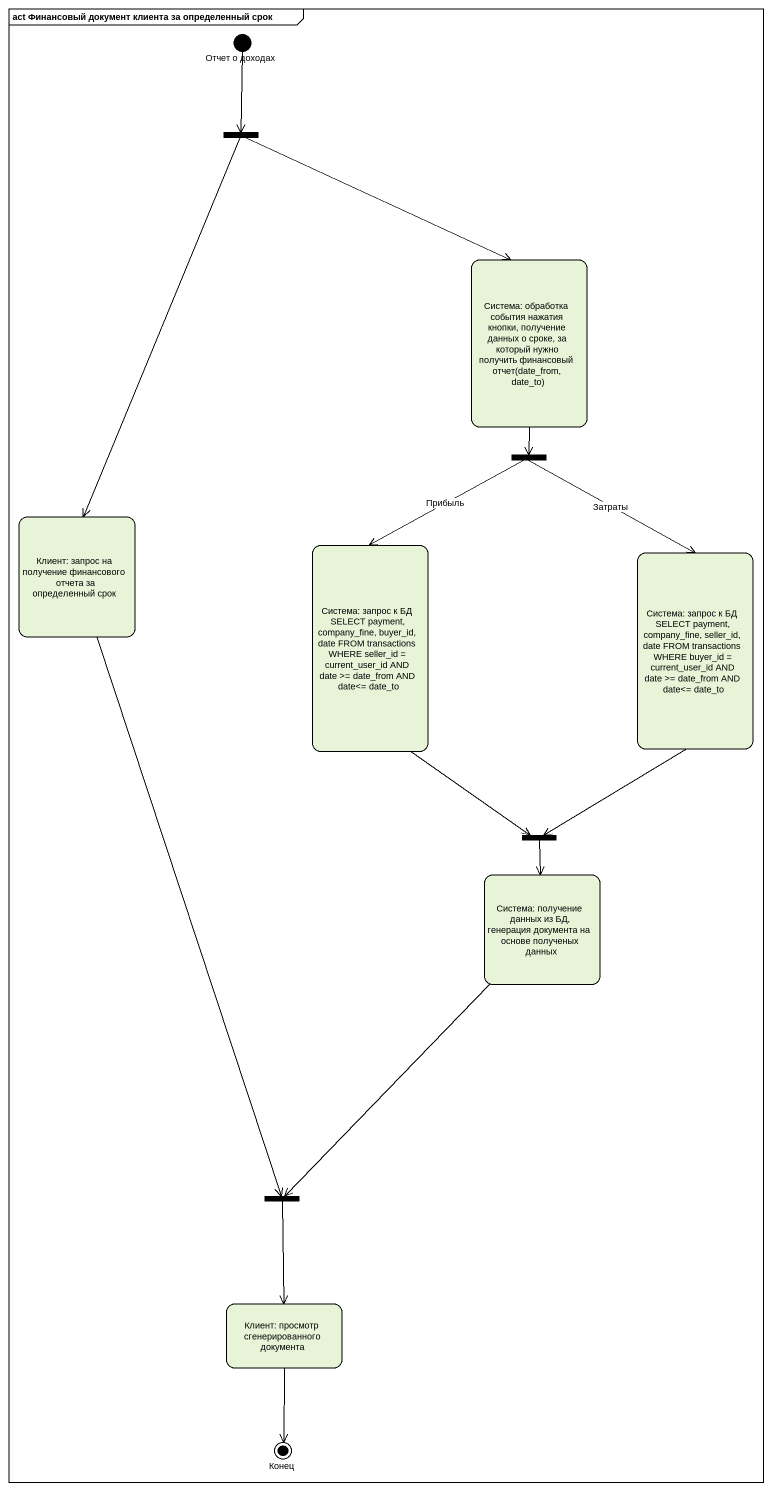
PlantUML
@startuml
mainframe act Финансовый документ клиента за определенный срок
hide empty description
state "Отчет о доходах" as Отчет_о_доходах <<start>>
state fork1 <<fork>>
state "Система: обработка события нажатия кнопки, получение данных о сроке, за который нужно получить финансовый отчет(date_from, date_to)" as Система_обработка_события
state fork2 <<fork>>
state "Клиент: запрос на получение финансового отчета за определенный срок" as Клиент_запрос_на_получение
state "Система: запрос к БД SELECT payment, company_fine, buyer_id, date FROM transactions WHERE seller_id = current_user_id AND date >= date_from AND date<= date_to" as Система_запрос_к_БД_SELECT
state "Система: запрос к БД SELECT payment, company_fine, seller_id, date FROM transactions WHERE buyer_id = current_user_id AND date >= date_from AND date<= date_to" as Система_запрос_к_БД_SELECT_2
state fork3 <<join>>
state "Система: получение данных из БД, генерация документа на основе полученых данных" as Система_получение_данных_из
state fork4 <<join>>
state "Клиент: просмотр сгенерированного документа" as Клиент_просмотр
state Конец <<end>>
Отчет_о_доходах --> fork1
fork1 --> Система_обработка_события
fork1 --> Клиент_запрос_на_получение
Система_обработка_события --> fork2
fork2 --> Система_запрос_к_БД_SELECT : Прибыль
fork2 --> Система_запрос_к_БД_SELECT_2 : Затраты
Клиент_запрос_на_получение --> fork4
Система_запрос_к_БД_SELECT --> fork3
Система_запрос_к_БД_SELECT_2 --> fork3
fork3 --> Система_получение_данных_из
Система_получение_данных_из --> fork4
fork4 --> Клиент_просмотр
Клиент_просмотр --> Конец
@enduml
